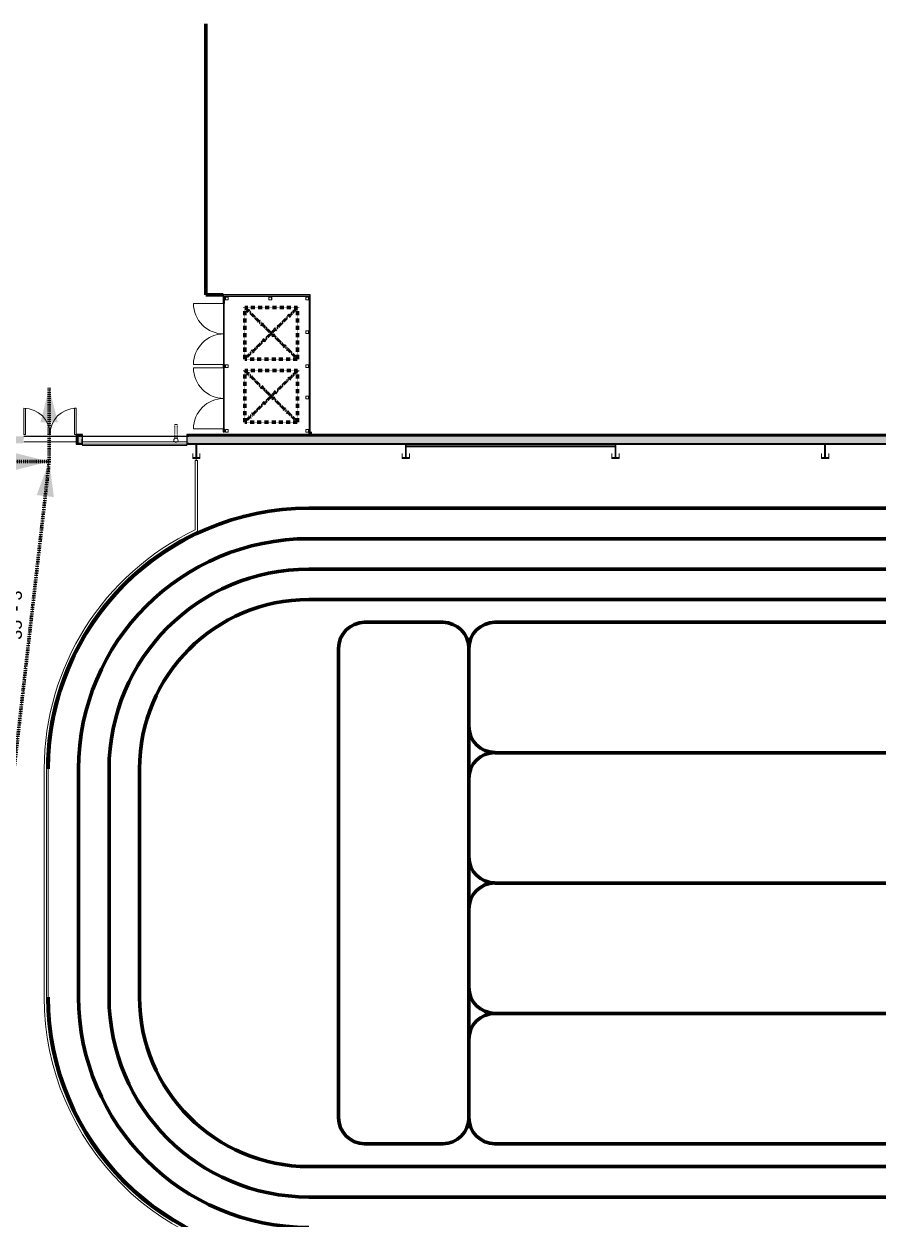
# Model space of a CAD drawing. Header units: inches. Extents: x 0 to 26364, y -23034 to 792.
# Drawn here: x 22848 to 24028, y -22205 to -20555 of the extents above; entities that cross this region are included whole.
import ezdxf

# ---------------------------------------------------------------- set-up
doc = ezdxf.new("R2010")
doc.units = ezdxf.units.IN
doc.header["$MEASUREMENT"] = 0
doc.linetypes.add('Dash', pattern=[0.25, 0.125, -0.125])
doc.linetypes.add('Hidden 1_8_', pattern=[0.1875, 0.125, -0.0625])
for name, color, linetype, lineweight in [('A-ANNO-IDEN', 131, 'Continuous', 9), ('A-ANNO-NOTE', 131, 'Continuous', 9), ('A-DETL-HDLN', 90, 'Hidden 1_8_', 70), ('A-DOOR', 31, 'Continuous', 13), ('A-FLOR', 192, 'Continuous', 13), ('A-FLOR-HRAL', 11, 'Continuous', 13), ('A-FLOR-OTLN', 90, 'Continuous', 70), ('A-GENM', 13, 'Continuous', 13), ('A-WALL', 113, 'Continuous', 13), ('A-WALL-PATT', 111, 'Continuous', 25), ('C-TOPO', 7, 'Continuous', 13), ('E-LITE-EQPM', 33, 'Continuous', 13), ('E-LITE-EQPM-HDLN', 30, 'Dash', 9), ('EOP-PR', 4, 'Continuous', 70), ('L-SITE-WALL', 31, 'Continuous', 13), ('S-BEAM', 12, 'Continuous', 13), ('S-COLS', 52, 'Continuous', 13)]:
    doc.layers.add(name, color=color, linetype=linetype, lineweight=lineweight)
doc.styles.add('Arial_1', font='arial.ttf', dxfattribs={"height": 17.703593})
pattern_1 = [(225, (23954.39, -22360.053), (19.00703, -19.00703), []), (225, (23954.39, -22388.853), (19.00703, -19.00703), [])]
pattern_2 = [(225, (23664.89, -22360.053), (19.00703, -19.00703), []), (225, (23664.89, -22388.853), (19.00703, -19.00703), [])]
pattern_3 = [(225, (23375.39, -22360.053), (19.00703, -19.00703), []), (225, (23375.39, -22388.853), (19.00703, -19.00703), [])]
pattern_4 = [(225, (23085.89, -22360.053), (19.00703, -19.00703), []), (225, (23085.89, -22388.853), (19.00703, -19.00703), [])]
pattern_5 = [(45, (0, 0), (-19.00703, 19.00703), []), (45, (0, 28.8), (-19.00703, 19.00703), [])]

# ---------------------------------------------------------------- blocks, each defined once
blk = doc.blocks.new('Struct_Xcel_Sports Complex_rvt-1-Egress Plan')
at = {"layer": 'A-FLOR', "color": 7}
for p, q in [((22847.8, -21132.3), (22919.8, -21132.3)), ((22928.8, -21132.3), (23072.8, -21132.3))]:
    blk.add_line(p, q, dxfattribs=at)
at = {"layer": 'L-SITE-WALL', "color": 7}
for p, q in [((22847.8, -21124.3), (22919.8, -21124.3)), ((22919.8, -21132.3), (22847.8, -21132.3)), ((22928.8, -21124.3), (23072.8, -21124.3)), ((23072.8, -21132.3), (22928.8, -21132.3))]:
    blk.add_line(p, q, dxfattribs=at)
blk = doc.blocks.new('Double-Flush - 72_ x 96_-983185-Egress Plan')
at = {"layer": 'A-DOOR'}
for p, q in [((-36, -6.6), (-36, -42.6)), ((-36, -6.6), (-34, -6.6)), ((-34, -6.6), (-34, -42.6)), ((34, -6.6), (34, -42.6)), ((36, -6.6), (34, -6.6)), ((36, -6.6), (36, -42.6)), ((-36, -42.6), (-34, -42.6))]:
    blk.add_line(p, q, dxfattribs=at)
at = {"layer": 'A-DOOR', "lineweight": 9}
for centre, start, end in [((-36, -6.6), 270, 360), ((36, -6.6), 180, 270)]:
    blk.add_arc(centre, 36, start, end, dxfattribs=at)
blk = doc.blocks.new('overhead door - one-983186-Egress Plan')
at = {"layer": 'A-DOOR', "lineweight": 9}
for p, q in [((72, -7), (-72, -7)), ((-72, -7), (-72, -8.75)), ((-72, -8.75), (72, -8.75)), ((72, -8.75), (72, -7))]:
    blk.add_line(p, q, dxfattribs=at)
blk = doc.blocks.new('Top Rail Type - Top Rail_Internal_-939601-Egress Plan')
at = {"layer": 'A-FLOR-HRAL', "lineweight": 9}
for p, q in [((24585.3, -21135.1), (24585.3, -21137.8)), ((24585.3, -21138.8), (24585.3, -21898.8)), ((24588.3, -21135.1), (24588.3, -21137.8)), ((24588.3, -21138.8), (24588.3, -21898.8)), ((23084.4, -21157.7), (23087.4, -21157.7)), ((23084.4, -21253.7), (23084.4, -21157.7)), ((23087.4, -21255.7), (23087.4, -21157.7)), ((22875.9, -21898.8), (22875.9, -21583.8)), ((22878.9, -21898.8), (22878.9, -21583.8)), ((24222.8, -22261.3), (23241.4, -22261.3)), ((24222.8, -22264.3), (23241.4, -22264.3))]:
    blk.add_line(p, q, dxfattribs=at)
for centre, radius, start, end in [((23241.4, -21583.8), 365.5, 115.441, 180), ((23241.4, -21583.8), 362.5, 115.1373, 180), ((23241.4, -21898.8), 365.5, 180, 270), ((23241.4, -21898.8), 362.5, 180, 270), ((24222.8, -21898.8), 362.5, 270, 0), ((24222.8, -21898.8), 365.5, 270, 0)]:
    blk.add_arc(centre, radius, start, end, dxfattribs=at)
blk = doc.blocks.new('Lighting-Street_Cooper_Navion-Lumark_4-6-LED-Squares - The Caretaker LED-964008-Egress Plan')
at = {"layer": 'E-LITE-EQPM'}
blk.add_line((-1.7, -10.7), (1.6, -10.7), dxfattribs=at)
at = {"layer": 'E-LITE-EQPM', "lineweight": 9}
blk.add_circle((0, -32.4), 3, dxfattribs=at)
at = {"layer": 'E-LITE-EQPM-HDLN'}
for p, q in [((-1.5, -10.7), (-1.5, -29.9)), ((1.5, -10.7), (1.5, -29.9))]:
    blk.add_line(p, q, dxfattribs=at)
blk = doc.blocks.new('dumpster door - one-1001559-Egress Plan')
at = {"layer": 'A-DOOR', "lineweight": 9}
for p, q in [((-42, 0.5), (42, 0.5)), ((-42, 0), (-42, -42)), ((42, 0), (42, -42)), ((42, -0.5), (-42, -0.5))]:
    blk.add_line(p, q, dxfattribs=at)
for centre, start, end in [((-42, 0), 270, 0), ((42, 0), 180, 270)]:
    blk.add_arc(centre, 42, start, end, dxfattribs=at)
blk = doc.blocks.new('HSS-Hollow Structural Section-Column - HSS4X4X1_4-1001889-Egress Plan')
at = {"layer": 'S-COLS', "lineweight": 9}
h = blk.add_hatch(dxfattribs=at)
h.set_pattern_fill('FP_16', color=256, style=0, pattern_type=2)
h.set_pattern_definition([(225, (23127.985, -21116.928), (19.00703, -19.00703), []), (225, (23127.985, -21145.728), (19.00703, -19.00703), [])])
h.paths.add_polyline_path([(-1.5, 2), (-1.9, 1.9), (-2, 1.5), (-2, -1.5), (-1.9, -1.9), (-1.5, -2), (1.5, -2), (1.9, -1.9), (2, -1.5), (2, 1.5), (1.9, 1.9), (1.5, 2)], flags=0)
h.paths.add_polyline_path([(-1.5, 1.8), (1.7, 1.7), (1.8, 1.5), (1.7, -1.7), (1.5, -1.8), (-1.7, -1.7), (-1.8, -1.5), (-1.7, 1.7)], flags=0)
at = {"layer": 'S-COLS', "lineweight": 15}
for p, q in [((-2, 1.5), (-2, -1.5)), ((-1.8, -1.5), (-1.8, 1.5)), ((1.5, 2), (-1.5, 2)), ((-1.5, 1.8), (1.5, 1.8)), ((1.8, 1.5), (1.8, -1.5)), ((2, -1.5), (2, 1.5)), ((1.5, -1.8), (-1.5, -1.8)), ((-1.5, -2), (1.5, -2))]:
    blk.add_line(p, q, dxfattribs=at)
for centre, radius, start, end in [((-1.5, 1.5), 0.466, 90, 180), ((-1.5, 1.5), 0.233, 90, 180), ((1.5, 1.5), 0.466, 360, 90), ((1.5, 1.5), 0.233, 0, 90), ((-1.5, -1.5), 0.466, 180, 270), ((-1.5, -1.5), 0.233, 180, 270), ((1.5, -1.5), 0.233, 270, 360), ((1.5, -1.5), 0.466, 270, 360)]:
    blk.add_arc(centre, radius, start, end, dxfattribs=at)
blk = doc.blocks.new('HSS-Hollow Structural Section-Column - HSS4X4X1_4-V15-Egress Plan')
at = {"layer": 'S-COLS', "lineweight": 15}
for p, q in [((-2, 1.534), (-2, -1.534)), ((-1.767, -1.534), (-1.767, 1.534)), ((1.534, 2), (-1.534, 2)), ((-1.534, 1.767), (1.534, 1.767)), ((1.767, 1.534), (1.767, -1.534)), ((2, -1.534), (2, 1.534)), ((1.534, -1.767), (-1.534, -1.767)), ((-1.534, -2), (1.534, -2))]:
    blk.add_line(p, q, dxfattribs=at)
for centre, radius, start, end in [((-1.534, 1.534), 0.466, 90, 180), ((-1.534, 1.534), 0.233, 90, 180), ((1.534, 1.534), 0.466, 360, 90), ((1.534, 1.534), 0.233, 0, 90), ((-1.534, -1.534), 0.466, 180, 270), ((-1.534, -1.534), 0.233, 180, 270), ((1.534, -1.534), 0.233, 270, 360), ((1.534, -1.534), 0.466, 270, 360)]:
    blk.add_arc(centre, radius, start, end, dxfattribs=at)
blk = doc.blocks.new('HSS-Hollow Structural Section-Column - HSS4X4X1_4-V16-Egress Plan')
at = {"layer": 'S-COLS', "lineweight": 15}
for p, q in [((-2, 1.534), (-2, -1.534)), ((-1.767, -1.534), (-1.767, 1.534)), ((1.534, 2), (-1.534, 2)), ((-1.534, 1.767), (1.534, 1.767)), ((1.767, 1.534), (1.767, -1.534)), ((2, -1.534), (2, 1.534)), ((1.534, -1.767), (-1.534, -1.767)), ((-1.534, -2), (1.534, -2))]:
    blk.add_line(p, q, dxfattribs=at)
for centre, radius, start, end in [((-1.534, 1.534), 0.466, 90, 180), ((-1.534, 1.534), 0.233, 90, 180), ((1.534, 1.534), 0.466, 360, 90), ((1.534, 1.534), 0.233, 0, 90), ((-1.534, -1.534), 0.466, 180, 270), ((-1.534, -1.534), 0.233, 180, 270), ((1.534, -1.534), 0.233, 270, 360), ((1.534, -1.534), 0.466, 270, 360)]:
    blk.add_arc(centre, radius, start, end, dxfattribs=at)
blk = doc.blocks.new('HSS-Hollow Structural Section-Column - HSS4X4X1_4-V17-Egress Plan')
at = {"layer": 'S-COLS', "lineweight": 15}
for p, q in [((-2, 1.534), (-2, -1.534)), ((-1.767, -1.534), (-1.767, 1.534)), ((1.534, 2), (-1.534, 2)), ((-1.534, 1.767), (1.534, 1.767)), ((1.767, 1.534), (1.767, -1.534)), ((2, -1.534), (2, 1.534)), ((1.534, -1.767), (-1.534, -1.767)), ((-1.534, -2), (1.534, -2))]:
    blk.add_line(p, q, dxfattribs=at)
for centre, radius, start, end in [((-1.534, 1.534), 0.466, 90, 180), ((-1.534, 1.534), 0.233, 90, 180), ((1.534, 1.534), 0.466, 360, 90), ((1.534, 1.534), 0.233, 0, 90), ((-1.534, -1.534), 0.466, 180, 270), ((-1.534, -1.534), 0.233, 180, 270), ((1.534, -1.534), 0.233, 270, 360), ((1.534, -1.534), 0.466, 270, 360)]:
    blk.add_arc(centre, radius, start, end, dxfattribs=at)
blk = doc.blocks.new('HSS-Hollow Structural Section-Column - HSS4X4X1_4-V18-Egress Plan')
at = {"layer": 'S-COLS', "lineweight": 15}
for p, q in [((-2, 1.534), (-2, -1.534)), ((-1.767, -1.534), (-1.767, 1.534)), ((1.534, 2), (-1.534, 2)), ((-1.534, 1.767), (1.534, 1.767)), ((1.767, 1.534), (1.767, -1.534)), ((2, -1.534), (2, 1.534)), ((1.534, -1.767), (-1.534, -1.767)), ((-1.534, -2), (1.534, -2))]:
    blk.add_line(p, q, dxfattribs=at)
for centre, radius, start, end in [((-1.534, 1.534), 0.466, 90, 180), ((-1.534, 1.534), 0.233, 90, 180), ((1.534, 1.534), 0.466, 360, 90), ((1.534, 1.534), 0.233, 0, 90), ((-1.534, -1.534), 0.466, 180, 270), ((-1.534, -1.534), 0.233, 180, 270), ((1.534, -1.534), 0.233, 270, 360), ((1.534, -1.534), 0.466, 270, 360)]:
    blk.add_arc(centre, radius, start, end, dxfattribs=at)
blk = doc.blocks.new('HSS-Hollow Structural Section-Column - HSS4X4X1_4-V19-Egress Plan')
at = {"layer": 'S-COLS', "lineweight": 9}
h = blk.add_hatch(dxfattribs=at)
h.set_pattern_fill('FP_17', color=256, style=0, pattern_type=2)
h.set_pattern_definition([(225, (23238.985, -20934.178), (19.00703, -19.00703), []), (225, (23238.985, -20962.978), (19.00703, -19.00703), [])])
h.paths.add_polyline_path([(-1.5, 2), (-1.9, 1.9), (-2, 1.5), (-2, -1.5), (-1.9, -1.9), (-1.5, -2), (1.5, -2), (1.9, -1.9), (2, -1.5), (2, 1.5), (1.9, 1.9), (1.5, 2)], flags=0)
h.paths.add_polyline_path([(-1.5, 1.8), (1.7, 1.7), (1.8, 1.5), (1.7, -1.7), (1.5, -1.8), (-1.7, -1.7), (-1.8, -1.5), (-1.7, 1.7)], flags=0)
at = {"layer": 'S-COLS', "lineweight": 15}
for p, q in [((-2, 1.5), (-2, -1.5)), ((-1.8, -1.5), (-1.8, 1.5)), ((1.5, 2), (-1.5, 2)), ((-1.5, 1.8), (1.5, 1.8)), ((1.8, 1.5), (1.8, -1.5)), ((2, -1.5), (2, 1.5)), ((1.5, -1.8), (-1.5, -1.8)), ((-1.5, -2), (1.5, -2))]:
    blk.add_line(p, q, dxfattribs=at)
for centre, radius, start, end in [((-1.5, 1.5), 0.466, 90, 180), ((-1.5, 1.5), 0.233, 90, 180), ((1.5, 1.5), 0.466, 360, 90), ((1.5, 1.5), 0.233, 0, 90), ((-1.5, -1.5), 0.466, 180, 270), ((-1.5, -1.5), 0.233, 180, 270), ((1.5, -1.5), 0.233, 270, 360), ((1.5, -1.5), 0.466, 270, 360)]:
    blk.add_arc(centre, radius, start, end, dxfattribs=at)
blk = doc.blocks.new('HSS-Hollow Structural Section-Column - HSS4X4X1_4-V20-Egress Plan')
at = {"layer": 'S-COLS', "lineweight": 15}
for p, q in [((-2, 1.534), (-2, -1.534)), ((-1.767, -1.534), (-1.767, 1.534)), ((1.534, 2), (-1.534, 2)), ((-1.534, 1.767), (1.534, 1.767)), ((1.767, 1.534), (1.767, -1.534)), ((2, -1.534), (2, 1.534)), ((1.534, -1.767), (-1.534, -1.767)), ((-1.534, -2), (1.534, -2))]:
    blk.add_line(p, q, dxfattribs=at)
for centre, radius, start, end in [((-1.534, 1.534), 0.466, 90, 180), ((-1.534, 1.534), 0.233, 90, 180), ((1.534, 1.534), 0.466, 360, 90), ((1.534, 1.534), 0.233, 0, 90), ((-1.534, -1.534), 0.466, 180, 270), ((-1.534, -1.534), 0.233, 180, 270), ((1.534, -1.534), 0.233, 270, 360), ((1.534, -1.534), 0.466, 270, 360)]:
    blk.add_arc(centre, radius, start, end, dxfattribs=at)
blk = doc.blocks.new('HSS-Hollow Structural Section-Column - HSS4X4X1_4-V21-Egress Plan')
at = {"layer": 'S-COLS', "lineweight": 9}
h = blk.add_hatch(dxfattribs=at)
h.set_pattern_fill('FP_18', color=256, style=0, pattern_type=2)
h.set_pattern_definition([(225, (23238.985, -20980.553), (19.00703, -19.00703), []), (225, (23238.985, -21009.353), (19.00703, -19.00703), [])])
h.paths.add_polyline_path([(-1.5, 2), (-1.9, 1.9), (-2, 1.5), (-2, -1.5), (-1.9, -1.9), (-1.5, -2), (1.5, -2), (1.9, -1.9), (2, -1.5), (2, 1.5), (1.9, 1.9), (1.5, 2)], flags=0)
h.paths.add_polyline_path([(-1.5, 1.8), (1.7, 1.7), (1.8, 1.5), (1.7, -1.7), (1.5, -1.8), (-1.7, -1.7), (-1.8, -1.5), (-1.7, 1.7)], flags=0)
at = {"layer": 'S-COLS', "lineweight": 15}
for p, q in [((-2, 1.5), (-2, -1.5)), ((-1.8, -1.5), (-1.8, 1.5)), ((1.5, 2), (-1.5, 2)), ((-1.5, 1.8), (1.5, 1.8)), ((1.8, 1.5), (1.8, -1.5)), ((2, -1.5), (2, 1.5)), ((1.5, -1.8), (-1.5, -1.8)), ((-1.5, -2), (1.5, -2))]:
    blk.add_line(p, q, dxfattribs=at)
for centre, radius, start, end in [((-1.5, 1.5), 0.466, 90, 180), ((-1.5, 1.5), 0.233, 90, 180), ((1.5, 1.5), 0.466, 360, 90), ((1.5, 1.5), 0.233, 0, 90), ((-1.5, -1.5), 0.466, 180, 270), ((-1.5, -1.5), 0.233, 180, 270), ((1.5, -1.5), 0.233, 270, 360), ((1.5, -1.5), 0.466, 270, 360)]:
    blk.add_arc(centre, radius, start, end, dxfattribs=at)
blk = doc.blocks.new('HSS-Hollow Structural Section-Column - HSS4X4X1_4-V22-Egress Plan')
at = {"layer": 'S-COLS', "lineweight": 15}
for p, q in [((-2, 1.534), (-2, -1.534)), ((-1.767, -1.534), (-1.767, 1.534)), ((1.534, 2), (-1.534, 2)), ((-1.534, 1.767), (1.534, 1.767)), ((1.767, 1.534), (1.767, -1.534)), ((2, -1.534), (2, 1.534)), ((1.534, -1.767), (-1.534, -1.767)), ((-1.534, -2), (1.534, -2))]:
    blk.add_line(p, q, dxfattribs=at)
for centre, radius, start, end in [((-1.534, 1.534), 0.466, 90, 180), ((-1.534, 1.534), 0.233, 90, 180), ((1.534, 1.534), 0.466, 360, 90), ((1.534, 1.534), 0.233, 0, 90), ((-1.534, -1.534), 0.466, 180, 270), ((-1.534, -1.534), 0.233, 180, 270), ((1.534, -1.534), 0.233, 270, 360), ((1.534, -1.534), 0.466, 270, 360)]:
    blk.add_arc(centre, radius, start, end, dxfattribs=at)
blk = doc.blocks.new('columns and girder2 - one-V28-Egress Plan')
at = {"layer": 'S-BEAM', "lineweight": 9}
h = blk.add_hatch(dxfattribs=at)
h.set_pattern_fill('FP_25', color=256, style=0, pattern_type=2)
h.set_pattern_definition(pattern_1)
h.paths.add_polyline_path([(-5, -0.5), (-5, -2), (5, -2), (5, -0.5)], flags=0)
h.paths.add_polyline_path([(-5, -17), (-5, -18.5), (5, -18.5), (5, -17)], flags=0)
h.paths.add_polyline_path([(5, -1204.9), (-5, -1204.9), (-5, -1206.4), (5, -1206.4)], flags=0)
h.paths.add_polyline_path([(5, -1224.3), (-5, -1224.3), (-5, -1225), (5, -1225)], flags=0)
h = blk.add_hatch(dxfattribs=at)
h.set_pattern_fill('FP_25', color=256, style=0, pattern_type=2)
h.set_pattern_definition(pattern_1)
h.paths.add_polyline_path([(-0.6, -2), (-0.6, -17), (0.6, -17), (0.6, -2)], flags=0)
h.paths.add_polyline_path([(-0.6, -1206.4), (-0.6, -1224.3), (0.6, -1224.3), (0.6, -1206.4)], flags=0)
at = {"layer": 'S-BEAM', "lineweight": 15}
for p, q in [((5, -0.5), (-5, -0.5)), ((-5, -0.5), (-5, -2)), ((-5, -2), (5, -2)), ((0.6, -2), (-0.6, -2)), ((-0.6, -2), (-0.6, -17)), ((0.6, -17), (0.6, -2)), ((5, -2), (5, -0.5)), ((5, -17), (-5, -17)), ((-5, -17), (-5, -18.5)), ((-5, -18.5), (5, -18.5)), ((-0.6, -17), (0.6, -17)), ((5, -18.5), (5, -17)), ((5, -1204.9), (-5, -1204.9)), ((-5, -1204.9), (-5, -1206.4)), ((-5, -1206.4), (5, -1206.4)), ((0.6, -1206.4), (-0.6, -1206.4)), ((-0.6, -1206.4), (-0.6, -1224.3)), ((0.6, -1224.3), (0.6, -1206.4)), ((5, -1206.4), (5, -1204.9)), ((5, -1224.3), (-5, -1224.3)), ((-5, -1224.3), (-5, -1225)), ((-0.6, -1224.3), (0.6, -1224.3)), ((5, -1225), (5, -1224.3))]:
    blk.add_line(p, q, dxfattribs=at)
at = {"layer": 'S-BEAM'}
for p, q in [((-5, -17), (-5, -10.7)), ((5, -10.7), (5, -17)), ((-5, -1211.9), (-5, -1206.4)), ((5, -1206.4), (5, -1211.9))]:
    blk.add_line(p, q, dxfattribs=at)
blk = doc.blocks.new('columns and girder2 - one-V29-Egress Plan')
at = {"layer": 'S-BEAM', "lineweight": 9}
h = blk.add_hatch(dxfattribs=at)
h.set_pattern_fill('FP_26', color=256, style=0, pattern_type=2)
h.set_pattern_definition(pattern_2)
h.paths.add_polyline_path([(5, -0.5), (-5, -0.5), (-5, -2), (5, -2)], flags=0)
h.paths.add_polyline_path([(5, -17), (-5, -17), (-5, -18.5), (5, -18.5)], flags=0)
h.paths.add_polyline_path([(-5, -1204.9), (-5, -1206.4), (5, -1206.4), (5, -1204.9), (3.1, -1204.9)], flags=0)
h.paths.add_polyline_path([(5, -1224.3), (-5, -1224.3), (-5, -1225), (5, -1225)], flags=0)
h = blk.add_hatch(dxfattribs=at)
h.set_pattern_fill('FP_26', color=256, style=0, pattern_type=2)
h.set_pattern_definition(pattern_2)
h.paths.add_polyline_path([(0, -5.7), (0.2, -5.6), (0, -5.7)], flags=0)
h.paths.add_polyline_path([(0.6, -2), (-0.6, -2), (-0.6, -17), (0.6, -17), (0.6, -5.7), (-0.2, -5.7), (-0.4, -5.3), (-0.2, -4.8), (0, -4.7), (0.6, -4.7), (0.6, -3.9)], flags=0)
h.paths.add_polyline_path([(0.6, -1206.4), (-0.6, -1206.4), (-0.6, -1224.3), (0.6, -1224.3), (0.6, -1222.3), (0, -1222.2), (-0.3, -1222), (-0.4, -1221.7), (-0.2, -1221.4), (0, -1221.3), (0.6, -1221.3), (0.6, -1214.4)], flags=0)
at = {"layer": 'S-BEAM', "lineweight": 15}
for p, q in [((5, -0.5), (-5, -0.5)), ((-5, -0.5), (-5, -2)), ((-5, -2), (5, -2)), ((0.6, -2), (-0.6, -2)), ((-0.6, -2), (-0.6, -17)), ((0.6, -4.7), (0.6, -2)), ((0.6, -17), (0.6, -5.7)), ((5, -2), (5, -0.5)), ((5, -17), (-5, -17)), ((-5, -17), (-5, -18.5)), ((-5, -18.5), (5, -18.5)), ((-0.6, -17), (0.6, -17)), ((5, -18.5), (5, -17)), ((5, -1204.9), (-5, -1204.9)), ((-5, -1204.9), (-5, -1206.4)), ((-5, -1206.4), (5, -1206.4)), ((0.6, -1206.4), (-0.6, -1206.4)), ((-0.6, -1206.4), (-0.6, -1224.3)), ((0.6, -1221.3), (0.6, -1206.4)), ((5, -1206.4), (5, -1204.9)), ((5, -1224.3), (-5, -1224.3)), ((-5, -1224.3), (-5, -1225)), ((-0.6, -1224.3), (0.6, -1224.3)), ((0.6, -1224.3), (0.6, -1222.3)), ((5, -1225), (5, -1224.3))]:
    blk.add_line(p, q, dxfattribs=at)
at = {"layer": 'S-BEAM'}
for p, q in [((-5, -17), (-5, -10.7)), ((5, -10.7), (5, -17)), ((-5, -1211.9), (-5, -1206.4)), ((5, -1206.4), (5, -1211.9))]:
    blk.add_line(p, q, dxfattribs=at)
blk = doc.blocks.new('columns and girder2 - one-V30-Egress Plan')
at = {"layer": 'S-BEAM', "lineweight": 9}
h = blk.add_hatch(dxfattribs=at)
h.set_pattern_fill('FP_27', color=256, style=0, pattern_type=2)
h.set_pattern_definition(pattern_3)
h.paths.add_polyline_path([(5, -0.5), (-5, -0.5), (-5, -2), (5, -2)], flags=0)
h.paths.add_polyline_path([(-5, -17), (-5, -18.5), (5, -18.5), (5, -17)], flags=0)
h.paths.add_polyline_path([(-5, -1204.9), (-5, -1206.4), (5, -1206.4), (5, -1204.9)], flags=0)
h.paths.add_polyline_path([(5, -1224.3), (-5, -1224.3), (-5, -1225), (5, -1225)], flags=0)
h = blk.add_hatch(dxfattribs=at)
h.set_pattern_fill('FP_27', color=256, style=0, pattern_type=2)
h.set_pattern_definition(pattern_3)
h.paths.add_polyline_path([(0.6, -2), (-0.6, -2), (-0.6, -4.7), (0.1, -4.8), (0.3, -4.9), (0.4, -5.3), (0.3, -5.6), (-0.1, -5.7), (-0.6, -5.7), (-0.6, -17), (0.6, -17), (0.6, -3.9)], flags=0)
h.paths.add_polyline_path([(-0.6, -1206.4), (-0.6, -1221.3), (-0.3, -1221.3), (0, -1221.5), (0.1, -1221.8), (-0.1, -1222.1), (-0.3, -1222.3), (-0.6, -1222.3), (-0.6, -1224.3), (0.6, -1224.3), (0.6, -1206.4)], flags=0)
at = {"layer": 'S-BEAM', "lineweight": 15}
for p, q in [((5, -0.5), (-5, -0.5)), ((-5, -0.5), (-5, -2)), ((-5, -2), (5, -2)), ((0.6, -2), (-0.6, -2)), ((-0.6, -2), (-0.6, -4.7)), ((-0.6, -5.7), (-0.6, -17)), ((0.6, -17), (0.6, -2)), ((5, -2), (5, -0.5)), ((5, -17), (-5, -17)), ((-5, -17), (-5, -18.5)), ((-5, -18.5), (5, -18.5)), ((-0.6, -17), (0.6, -17)), ((5, -18.5), (5, -17)), ((5, -1204.9), (-5, -1204.9)), ((-5, -1204.9), (-5, -1206.4)), ((-5, -1206.4), (5, -1206.4)), ((0.6, -1206.4), (-0.6, -1206.4)), ((-0.6, -1206.4), (-0.6, -1221.3)), ((0.6, -1224.3), (0.6, -1206.4)), ((5, -1206.4), (5, -1204.9)), ((5, -1224.3), (-5, -1224.3)), ((-5, -1224.3), (-5, -1225)), ((-0.6, -1222.3), (-0.6, -1224.3)), ((-0.6, -1224.3), (0.6, -1224.3)), ((5, -1225), (5, -1224.3))]:
    blk.add_line(p, q, dxfattribs=at)
at = {"layer": 'S-BEAM'}
for p, q in [((-5, -17), (-5, -10.7)), ((5, -10.7), (5, -17)), ((-5, -1211.9), (-5, -1206.4)), ((5, -1206.4), (5, -1211.9))]:
    blk.add_line(p, q, dxfattribs=at)
blk = doc.blocks.new('columns and girder2 - one-V31-Egress Plan')
at = {"layer": 'S-BEAM', "lineweight": 9}
h = blk.add_hatch(dxfattribs=at)
h.set_pattern_fill('FP_28', color=256, style=0, pattern_type=2)
h.set_pattern_definition(pattern_4)
h.paths.add_polyline_path([(-5, -0.5), (-5, -2), (5, -2), (5, -0.5)], flags=0)
h.paths.add_polyline_path([(-5, -17), (-5, -18.5), (5, -18.5), (5, -17)], flags=0)
h.paths.add_polyline_path([(5, -1204.9), (-5, -1204.9), (-5, -1206.4), (5, -1206.4)], flags=0)
h.paths.add_polyline_path([(5, -1224.3), (-5, -1224.3), (-5, -1225), (5, -1225)], flags=0)
h = blk.add_hatch(dxfattribs=at)
h.set_pattern_fill('FP_28', color=256, style=0, pattern_type=2)
h.set_pattern_definition(pattern_4)
h.paths.add_polyline_path([(0.6, -2), (-0.6, -2), (-0.6, -17), (0.6, -17)], flags=0)
h.paths.add_polyline_path([(-0.6, -1206.4), (-0.6, -1224.3), (0.6, -1224.3), (0.6, -1206.4)], flags=0)
at = {"layer": 'S-BEAM', "lineweight": 15}
for p, q in [((5, -0.5), (-5, -0.5)), ((-5, -0.5), (-5, -2)), ((-5, -2), (5, -2)), ((0.6, -2), (-0.6, -2)), ((-0.6, -2), (-0.6, -17)), ((0.6, -17), (0.6, -2)), ((5, -2), (5, -0.5)), ((5, -17), (-5, -17)), ((-5, -17), (-5, -18.5)), ((-5, -18.5), (5, -18.5)), ((-0.6, -17), (0.6, -17)), ((5, -18.5), (5, -17)), ((5, -1204.9), (-5, -1204.9)), ((-5, -1204.9), (-5, -1206.4)), ((-5, -1206.4), (5, -1206.4)), ((0.6, -1206.4), (-0.6, -1206.4)), ((-0.6, -1206.4), (-0.6, -1224.3)), ((0.6, -1224.3), (0.6, -1206.4)), ((5, -1206.4), (5, -1204.9)), ((5, -1224.3), (-5, -1224.3)), ((-5, -1224.3), (-5, -1225)), ((-0.6, -1224.3), (0.6, -1224.3)), ((5, -1225), (5, -1224.3))]:
    blk.add_line(p, q, dxfattribs=at)
at = {"layer": 'S-BEAM'}
for p, q in [((-5, -17), (-5, -10.7)), ((5, -10.7), (5, -17)), ((-5, -1211.9), (-5, -1206.4)), ((5, -1206.4), (5, -1212))]:
    blk.add_line(p, q, dxfattribs=at)
blk = doc.blocks.new('Round Bar - 1_-V78-Egress Plan')
at = {"layer": 'S-BEAM'}
for p, q in [((23520.7, -21137.8), (23375.7, -21137.8)), ((23375.7, -21138.8), (23520.7, -21138.8))]:
    blk.add_line(p, q, dxfattribs=at)
for start_param, end_param in [(0, 3.141593), (3.141593, 6.283185)]:
    blk.add_ellipse((23375.7, -21138.3), major_axis=(0, 0.5), ratio=0.802206, start_param=start_param, end_param=end_param, dxfattribs=at)
blk = doc.blocks.new('Round Bar - 1_-V79-Egress Plan')
at = {"layer": 'S-BEAM'}
for p, q in [((23664.9, -21137.8), (23519.9, -21137.8)), ((23519.9, -21138.8), (23664.9, -21138.8))]:
    blk.add_line(p, q, dxfattribs=at)
for start_param, end_param in [(0, 3.141593), (3.141593, 6.283185)]:
    blk.add_ellipse((23664.9, -21138.3), major_axis=(0, 0.5), ratio=0.802206, start_param=start_param, end_param=end_param, dxfattribs=at)
blk = doc.blocks.new('Path of Travel - 02 Middle-1854653-Egress Plan')
at = {"layer": 'A-GENM', "linetype": 'Dash', "lineweight": 70}
blk.add_line((9, 0), (431.7, 0), dxfattribs=at)
blk = doc.blocks.new('Path of Travel - 02 Middle-1853280-Egress Plan')
at = {"layer": 'A-GENM', "linetype": 'Dash', "lineweight": 70}
blk.add_line((9, 0), (519.9, 0), dxfattribs=at)
blk = doc.blocks.new('Path of Travel - 02 Middle-1852239-Egress Plan')
at = {"layer": 'A-GENM', "linetype": 'Dash', "lineweight": 70}
blk.add_line((9, 0), (111, 0), dxfattribs=at)

msp = doc.modelspace()

# ---------------------------------------------------------------- hatches: boundary and pattern name
at = {"layer": 'A-ANNO-NOTE'}
for points in [[(22894.7, -21105.3), (22882.7, -21057.3), (22870.7, -21105.3)], [(22834.7, -21171.3), (22882.7, -21159.3), (22834.7, -21147.3)], [(22889.2, -21208.3), (22882.7, -21159.3), (22865.4, -21205.6)]]:
    msp.add_hatch(color=256, dxfattribs=at).paths.add_polyline_path(points, flags=0)
at = {"layer": 'A-WALL-PATT', "lineweight": 9}
h = msp.add_hatch(dxfattribs=at)
h.set_pattern_fill('FP_14', color=256, style=0, pattern_type=2)
h.set_pattern_definition([(0, (0, 0), (0, 24), []), (90, (0, 0), (-24, 1e-15), [])])
h.paths.add_polyline_path([(22782.4, -21124.3), (22847.8, -21124.3), (22847.8, -21123.3), (22782.4, -21123.3)], flags=0)
h.paths.add_polyline_path([(25980.3, -21124.3), (25981, -21124.3), (25981, -21123.3), (25968.8, -21123.3), (25968.8, -21124.3), (25977.9, -21124.3)], flags=0)
h.paths.add_polyline_path([(25802.5, -21124.3), (25932.8, -21124.3), (25932.8, -21123.3), (23072.8, -21123.3), (23072.8, -21124.3), (25241, -21124.3)], flags=0)
h.paths.add_polyline_path([(22919.8, -21124.3), (22928.8, -21124.3), (22928.8, -21123.3), (22919.8, -21123.3)], flags=0)
h = msp.add_hatch(dxfattribs=at)
h.set_pattern_fill('FP_11', color=256, style=0, pattern_type=2)
h.set_pattern_definition([(161.57, (0.96, 0.96), (-7.6802237, -0.0009796), [0, -54.643, 6.067, 0]), (18.43, (-0.96, 0.96), (-7.6802237, 0.0009796), [0, -54.643, 6.067, 0]), (108.43, (0.96, 0.96), (3.8382953, -19.20136532), [18.211, -42.499]), (71.57, (-0.96, 0.96), (3.8382953, 19.20136532), [18.211, -42.499])])
h.paths.add_polyline_path([(22783.9, -21134.3), (22847, -21134.3), (22847, -21128.4), (22847.8, -21128.4), (22847.8, -21124.3), (22781.4, -21124.3), (22781.4, -21134.3), (22782.4, -21134.3)], flags=0)
h.paths.add_polyline_path([(25980.3, -21134.3), (25980.3, -21124.3), (25968.8, -21124.3), (25968.8, -21128.4), (25969.5, -21128.4), (25969.5, -21134.3), (25977.9, -21134.3)], flags=0)
h.paths.add_polyline_path([(22920.5, -21134.3), (22928, -21134.3), (22928, -21128.4), (22928.8, -21128.4), (22928.8, -21124.3), (22919.8, -21124.3), (22919.8, -21128.4), (22920.5, -21128.4)], flags=0)
h.paths.add_polyline_path([(23073.5, -21134.3), (25932, -21134.3), (25932, -21128.4), (25932.8, -21128.4), (25932.8, -21124.3), (23072.8, -21124.3), (23072.8, -21128.4), (23073.5, -21128.4)], flags=0)
at = {"layer": 'S-COLS', "lineweight": 9}
h = msp.add_hatch(dxfattribs=at)
h.set_pattern_fill('FP_8', color=256, style=0, pattern_type=2)
h.set_pattern_definition(pattern_5)
h.paths.add_polyline_path([(22924.9, -21134.3), (22924.8, -21134), (22924.5, -21133.9), (22922.5, -21133.6), (22922.5, -21125), (22924.8, -21124.6), (22924.9, -21124.3), (22922, -21124.3), (22922, -21134.3)], flags=0)
h = msp.add_hatch(dxfattribs=at)
h.set_pattern_fill('FP_8', color=256, style=0, pattern_type=2)
h.set_pattern_definition(pattern_5)
h.paths.add_polyline_path([(22928.8, -21134.3), (22928.8, -21124.3), (22925.9, -21124.3), (22926, -21124.6), (22926.3, -21124.7), (22928.2, -21125), (22928.2, -21133.6), (22926, -21134), (22925.9, -21134.3)], flags=0)

# ---------------------------------------------------------------- linework, layer by layer
at = {"layer": 'A-DETL-HDLN'}
for p, q in [((23152.9, -20946.7), (23225.9, -20946.7)), ((23152.9, -21017.7), (23152.9, -20946.7)), ((23152.9, -20946.7), (23225.9, -21017.7)), ((23225.9, -20946.7), (23152.9, -21017.7)), ((23225.9, -20946.7), (23225.9, -21017.7)), ((23225.9, -21017.7), (23152.9, -21017.7)), ((23152.9, -21033.7), (23225.9, -21033.7)), ((23152.9, -21104.7), (23152.9, -21033.7)), ((23152.9, -21033.7), (23225.9, -21104.7)), ((23225.9, -21033.7), (23152.9, -21104.7)), ((23225.9, -21033.7), (23225.9, -21104.7)), ((23225.9, -21104.7), (23152.9, -21104.7))]:
    msp.add_line(p, q, dxfattribs=at)
at = {"layer": 'A-FLOR'}
for p, q in [((23085.9, -21155.2), (23085.9, -21157.7)), ((23085.9, -21256.4), (23085.9, -21259.1)), ((22881.4, -21583.8), (22881.4, -21898.8))]:
    msp.add_line(p, q, dxfattribs=at)
for centre, start, end in [((23241.4, -21583.8), 115.5908, 180), ((23241.4, -21898.8), 180, 270)]:
    msp.add_arc(centre, 360, start, end, dxfattribs=at)
at = {"layer": 'A-FLOR-OTLN'}
for p, q in [((23241.4, -21223.8), (24223.4, -21223.8)), ((23241.4, -21265.8), (24223.4, -21265.8)), ((23241.4, -21307.8), (24223.4, -21307.8)), ((23241.4, -21349.8), (24223.4, -21349.8)), ((23318.4, -21381.3), (23426.4, -21381.3)), ((23498.4, -21381.3), (24146.4, -21381.3)), ((23282.4, -22065.3), (23282.4, -21417.3)), ((23462.4, -21417.3), (23462.4, -22065.3)), ((23498.4, -21561.3), (24146.4, -21561.3)), ((22923.4, -21898.8), (22923.4, -21583.8)), ((22965.4, -21898.8), (22965.4, -21583.8)), ((23007.4, -21898.8), (23007.4, -21583.8)), ((23498.4, -21741.3), (24146.4, -21741.3)), ((23498.4, -21921.3), (24146.4, -21921.3)), ((23426.4, -22101.3), (23318.4, -22101.3)), ((24146.4, -22101.3), (23498.4, -22101.3)), ((24223.4, -22132.8), (23241.4, -22132.8)), ((24223.4, -22174.8), (23241.4, -22174.8))]:
    msp.add_line(p, q, dxfattribs=at)
for centre, radius, start, end in [((23241.4, -21583.8), 360, 90, 180), ((23241.4, -21583.8), 318, 90, 180), ((23241.4, -21583.8), 276, 90, 180), ((23241.4, -21583.8), 234, 90, 180), ((23318.4, -21417.3), 36, 90, 180), ((23426.4, -21417.3), 36, 0, 90), ((23498.4, -21417.3), 36, 90, 180), ((23498.4, -21525), 36, 180, 270), ((23498.4, -21597), 36, 90, 180), ((23498.4, -21705.1), 36, 180, 270), ((23498.4, -21777.1), 36, 90, 180), ((23241.4, -21898.8), 360, 180, 270), ((23241.4, -21898.8), 318, 180, 270), ((23241.4, -21898.8), 276, 180, 270), ((23241.4, -21898.8), 234, 180, 270), ((23498.4, -21885.2), 36, 180, 270), ((23498.4, -21957.2), 36, 90, 180), ((23318.4, -22065.3), 36, 180, 270), ((23426.4, -22065.3), 36, 270, 0), ((23498.4, -22065.3), 36, 180, 270)]:
    msp.add_arc(centre, radius, start, end, dxfattribs=at)
at = {"layer": 'A-WALL', "lineweight": 25}
for p, q in [((23243.2, -20929.3), (23123.2, -20929.3)), ((23123.2, -20929.3), (23123.2, -20941.1)), ((23123.2, -20941.1), (23124.7, -20941.1)), ((23124.7, -20930.8), (23241.7, -20930.8)), ((23124.7, -20941.1), (23124.7, -20930.8)), ((23241.7, -20930.8), (23241.7, -21118.1)), ((23243.2, -21118.1), (23243.2, -20929.3)), ((23124.7, -21025.1), (23123.2, -21025.1)), ((23123.2, -21025.1), (23123.2, -21030.1)), ((23123.2, -21030.1), (23124.7, -21030.1)), ((23124.7, -21030.1), (23124.7, -21025.1)), ((22928.8, -21121.8), (22919.8, -21121.8)), ((22919.8, -21121.8), (22919.8, -21135.1)), ((22928.8, -21135.1), (22928.8, -21121.8)), ((25932.8, -21121.8), (23072.8, -21121.8)), ((23072.8, -21121.8), (23072.8, -21135.1)), ((23124.7, -21114.1), (23123.2, -21114.1)), ((23123.2, -21114.1), (23123.2, -21118.1)), ((23123.2, -21118.1), (23124.7, -21118.1)), ((23124.7, -21118.1), (23124.7, -21114.1)), ((23241.7, -21118.1), (23243.2, -21118.1)), ((22919.8, -21135.1), (22928.8, -21135.1)), ((23072.8, -21135.1), (25932.8, -21135.1))]:
    msp.add_line(p, q, dxfattribs=at)
at = {"layer": 'A-WALL', "lineweight": 9}
for p, q in [((22928.8, -21123.3), (22919.8, -21123.3)), ((25932.8, -21123.3), (23072.8, -21123.3)), ((22928.8, -21124.3), (22919.8, -21124.3)), ((22920.5, -21128.4), (22919.8, -21128.4)), ((22920.5, -21128.4), (22920.5, -21134.3)), ((22920.5, -21134.3), (22928, -21134.3)), ((22928, -21134.3), (22928, -21128.4)), ((22928.8, -21128.4), (22928, -21128.4)), ((25932.8, -21124.3), (23072.8, -21124.3)), ((23073.5, -21128.4), (23072.8, -21128.4)), ((23073.5, -21128.4), (23073.5, -21134.3)), ((23073.5, -21134.3), (25932, -21134.3))]:
    msp.add_line(p, q, dxfattribs=at)
at = {"layer": 'C-TOPO'}
for p, q in [((23099.2, -20555), (23099.2, -20929.3)), ((23099.2, -20929.3), (23099.2, -20555)), ((23099.2, -20929.3), (23123.2, -20929.3)), ((23123.2, -20929.3), (23099.2, -20929.3)), ((23243.2, -21118.1), (23243.2, -21121.8)), ((23243.2, -21121.8), (23243.2, -21118.1)), ((22919.8, -21124.9), (22847.8, -21124.9)), ((22847.8, -21124.9), (22919.8, -21124.9)), ((23072.8, -21124.9), (22928.8, -21124.9)), ((22928.8, -21124.9), (23072.8, -21124.9))]:
    msp.add_line(p, q, dxfattribs=at)
at = {"layer": 'EOP-PR'}
for p, q in [((23099.2, -20555), (23099.2, -20929.3)), ((23099.2, -20929.3), (23123.2, -20929.3)), ((23243.2, -21118.1), (23243.2, -21121.3))]:
    msp.add_line(p, q, dxfattribs=at)
at = {"layer": 'S-COLS', "lineweight": 15}
for p, q in [((22924.9, -21124.3), (22922, -21124.3)), ((22922, -21124.3), (22922, -21134.3)), ((22922, -21134.3), (22924.9, -21134.3)), ((22922.5, -21125), (22924.5, -21124.7)), ((22922.5, -21133.6), (22922.5, -21125)), ((22924.5, -21133.9), (22922.5, -21133.6)), ((22928.8, -21124.3), (22925.9, -21124.3)), ((22925.9, -21134.3), (22928.8, -21134.3)), ((22926.3, -21124.7), (22928.2, -21125)), ((22928.2, -21133.6), (22926.3, -21133.9)), ((22928.2, -21125), (22928.2, -21133.6)), ((22928.8, -21134.3), (22928.8, -21124.3)), ((23075.7, -21124.3), (23072.8, -21124.3)), ((23072.8, -21124.3), (23072.8, -21134.3)), ((23072.8, -21134.3), (23075.7, -21134.3)), ((23073.3, -21125), (23075.2, -21124.7)), ((23073.3, -21133.6), (23073.3, -21125)), ((23075.2, -21133.9), (23073.3, -21133.6))]:
    msp.add_line(p, q, dxfattribs=at)
for centre, start, end in [((22924.5, -21124.3), 270, 0), ((22924.5, -21134.3), 0, 90), ((22926.3, -21124.3), 180, 270), ((22926.3, -21134.3), 90, 180), ((23075.2, -21124.3), 270, 0), ((23075.2, -21134.3), 0, 90)]:
    msp.add_arc(centre, 0.436, start, end, dxfattribs=at)

# ---------------------------------------------------------------- block references
at = {"layer": 'A-DOOR'}
for name, p, rotation in [('dumpster door - one-1001559-Egress Plan', (23124, -20983.1), 270), ('dumpster door - one-1001559-Egress Plan', (23124, -21072.1), 270), ('Double-Flush - 72_ x 96_-983185-Egress Plan', (22883.8, -21128.4), 180)]:
    msp.add_blockref(name, p, dxfattribs=dict(at, rotation=rotation))
msp.add_blockref('overhead door - one-983186-Egress Plan', (23000.8, -21128.4), dxfattribs=at)
at = {"layer": 'A-FLOR-HRAL', "lineweight": 9}
msp.add_blockref('Top Rail Type - Top Rail_Internal_-939601-Egress Plan', (0, 0), dxfattribs=at)
at = {"layer": 'A-GENM'}
for name, p, rotation in [('Path of Travel - 02 Middle-1852239-Egress Plan', (22882.7, -21168.3), 90), ('Path of Travel - 02 Middle-1854653-Egress Plan', (22833.8, -21588.2), 83.49207007887269)]:
    msp.add_blockref(name, p, dxfattribs=dict(at, rotation=rotation))
msp.add_blockref('Path of Travel - 02 Middle-1853280-Egress Plan', (22362.9, -21159.3), dxfattribs=at)
at = {"layer": 'E-LITE-EQPM'}
msp.add_blockref('Lighting-Street_Cooper_Navion-Lumark_4-6-LED-Squares - The Caretaker LED-964008-Egress Plan', (23057.8, -21097.6), dxfattribs=at)
at = {"layer": 'S-BEAM', "rotation": 180}
for name, p in [('columns and girder2 - one-V31-Egress Plan', (23085.9, -22360.1)), ('columns and girder2 - one-V30-Egress Plan', (23375.4, -22360.1)), ('columns and girder2 - one-V29-Egress Plan', (23664.9, -22360.1)), ('columns and girder2 - one-V28-Egress Plan', (23954.4, -22360.1))]:
    msp.add_blockref(name, p, dxfattribs=at)
at = {"layer": 'S-BEAM'}
for name in ['Round Bar - 1_-V78-Egress Plan', 'Round Bar - 1_-V79-Egress Plan']:
    msp.add_blockref(name, (0, 0), dxfattribs=at)
at = {"layer": 'S-COLS', "rotation": 180}
for name, p in [('HSS-Hollow Structural Section-Column - HSS4X4X1_4-V18-Egress Plan', (23128, -20934.2)), ('HSS-Hollow Structural Section-Column - HSS4X4X1_4-V22-Egress Plan', (23188, -20934.2)), ('HSS-Hollow Structural Section-Column - HSS4X4X1_4-V19-Egress Plan', (23239, -20934.2)), ('HSS-Hollow Structural Section-Column - HSS4X4X1_4-V21-Egress Plan', (23239, -20980.6)), ('HSS-Hollow Structural Section-Column - HSS4X4X1_4-V16-Egress Plan', (23128, -21027.6)), ('HSS-Hollow Structural Section-Column - HSS4X4X1_4-V17-Egress Plan', (23239, -21027.6)), ('HSS-Hollow Structural Section-Column - HSS4X4X1_4-V20-Egress Plan', (23239, -21070.9)), ('HSS-Hollow Structural Section-Column - HSS4X4X1_4-1001889-Egress Plan', (23128, -21116.9)), ('HSS-Hollow Structural Section-Column - HSS4X4X1_4-V15-Egress Plan', (23239, -21116.9))]:
    msp.add_blockref(name, p, dxfattribs=at)

# ---------------------------------------------------------------- next in the draw order: texts
at = {"layer": 'A-ANNO-IDEN', "insert": (22827.2, -21367), "char_height": 17.7, "width": 91.368, "attachment_point": 2, "rotation": 90, "line_spacing_factor": 0.938532, "style": 'Arial_1', "bg_fill": 3, "box_fill_scale": 1.25, "bg_fill_color": 0, "bg_fill_transparency": 0}
msp.add_mtext('35\' - 3"', dxfattribs=at)

# ---------------------------------------------------------------- next in the draw order: block references
at = {"lineweight": 5}
msp.add_blockref('Struct_Xcel_Sports Complex_rvt-1-Egress Plan', (0, 0), dxfattribs=at)

doc.saveas('drawing.dxf')
